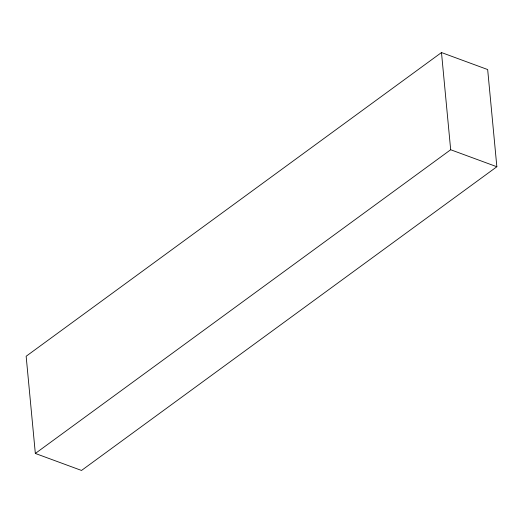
<?xml version="1.0" encoding="UTF-8"?>
<svg xmlns="http://www.w3.org/2000/svg" width="523" height="523" viewBox="0 0 523 523"><rect width="100%" height="100%" fill="white"/><g stroke="black" fill="none" stroke-linecap="round" stroke-linejoin="round"><path stroke-width="0.78" d="M441.484 52.548L26.15 356.255L35.335 453.454L81.516 470.452L496.85 166.745L487.665 69.546L441.484 52.548L450.676 149.741L35.335 453.454M450.676 149.741L496.85 166.745"/></g></svg>
